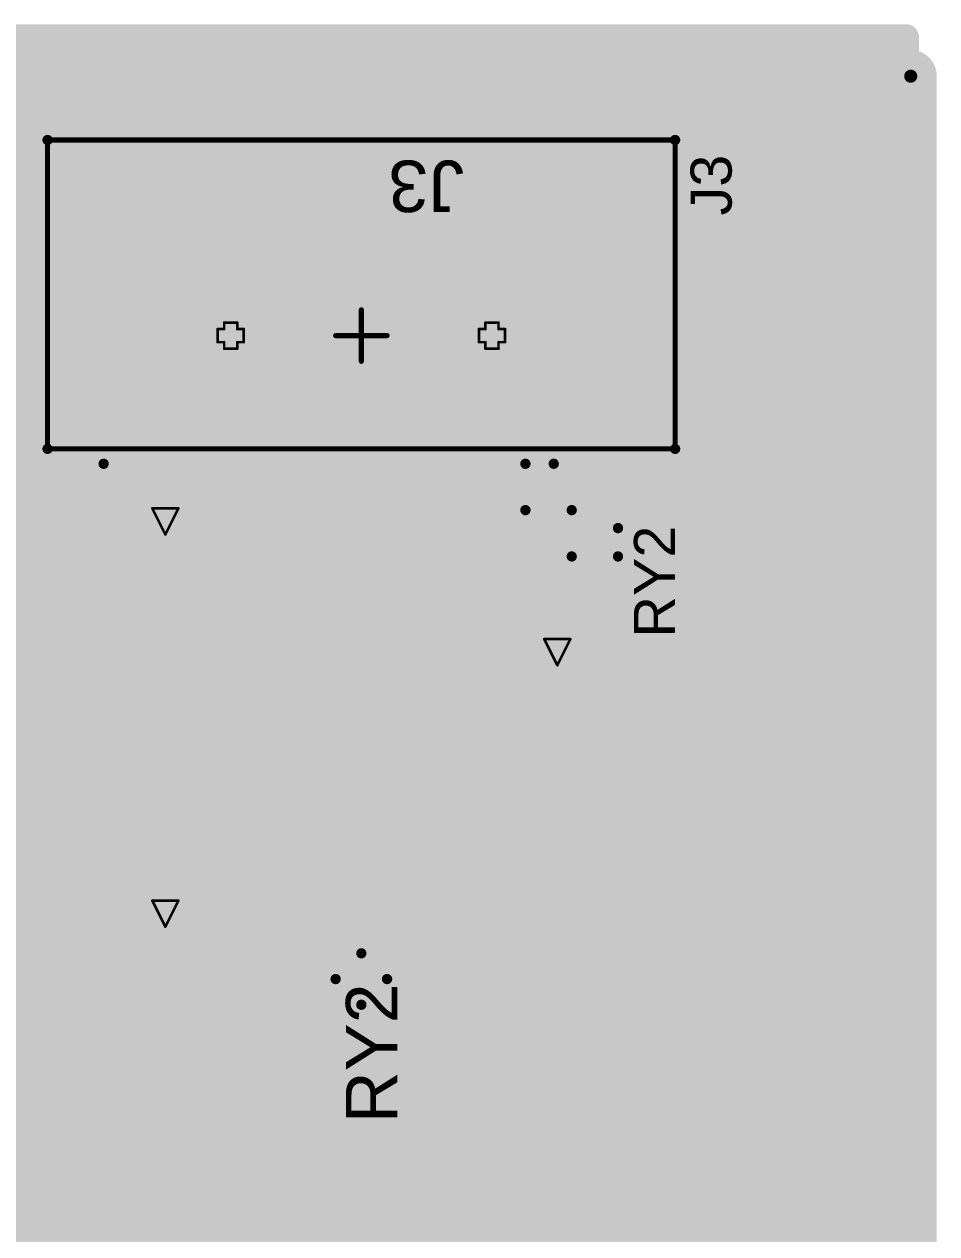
# Model space of a CAD drawing. Header units: inches. Extents: x -21 to 344, y -3 to 240.
# Drawn here: x 58.25 to 75.99, y 85.05 to 108.55 of the extents above; entities that cross this region are included whole.
import ezdxf

# ---------------------------------------------------------------- set-up
doc = ezdxf.new("R2010")
doc.units = ezdxf.units.IN
for name, color, linetype in [('Bottom Layer', 5, 'Continuous'), ('Bottom Solder', 6, 'Continuous'), ('Drill Drawing', 1, 'Continuous'), ('Int1 -GND)', 76, 'Continuous'), ('Int2 -PWR)', 16, 'Continuous'), ('Keep-Out Layer', 6, 'Continuous'), ('Multi-Layer', 9, 'Continuous'), ('Pad Holes', 156, 'Continuous'), ('Route Tool Path', 56, 'Continuous'), ('Top Component Center', 76, 'Continuous'), ('Top Designator', 56, 'Continuous'), ('Top Layer', 1, 'Continuous'), ('Top Overlay', 2, 'Continuous'), ('Top Solder', 216, 'Continuous')]:
    doc.layers.add(name, color=color, linetype=linetype)
doc.styles.add('Arial', font='', dxfattribs={"height": 0.2})
doc.styles.get('Arial').set_extended_font_data('Arial')

# ---------------------------------------------------------------- blocks, each defined once
blk = doc.blocks.new('ALQ112_17')
at = {"layer": 'Bottom Layer'}
h = blk.add_hatch(color=5, dxfattribs=at)
edge = h.paths.add_edge_path()
edge.add_arc((-8.89, 3.81), 0.75, 0, 360)
h = blk.add_hatch(color=5, dxfattribs=at)
edge = h.paths.add_edge_path()
edge.add_arc((1.27, 3.81), 0.75, 0, 360)
h = blk.add_hatch(color=5, dxfattribs=at)
edge = h.paths.add_edge_path()
edge.add_arc((8.89, 3.81), 0.75, 0, 360)
h = blk.add_hatch(color=5, dxfattribs=at)
edge = h.paths.add_edge_path()
edge.add_arc((-8.89, -3.81), 0.75, 0, 360)
h = blk.add_hatch(color=5, dxfattribs=at)
edge = h.paths.add_edge_path()
edge.add_arc((6.35, -3.81), 0.75, 0, 360)
at = {"layer": 'Bottom Solder'}
h = blk.add_hatch(color=6, dxfattribs=at)
edge = h.paths.add_edge_path()
edge.add_arc((-8.89, 3.81), 0.8, 0, 360)
h = blk.add_hatch(color=6, dxfattribs=at)
edge = h.paths.add_edge_path()
edge.add_arc((1.27, 3.81), 0.8, 0, 360)
h = blk.add_hatch(color=6, dxfattribs=at)
edge = h.paths.add_edge_path()
edge.add_arc((8.89, 3.81), 0.8, 0, 360)
h = blk.add_hatch(color=6, dxfattribs=at)
edge = h.paths.add_edge_path()
edge.add_arc((-8.89, -3.81), 0.8, 0, 360)
h = blk.add_hatch(color=6, dxfattribs=at)
edge = h.paths.add_edge_path()
edge.add_arc((6.35, -3.81), 0.8, 0, 360)
at = {"layer": 'Int1 -GND)'}
h = blk.add_hatch(color=7, dxfattribs=at)
edge = h.paths.add_edge_path()
edge.add_arc((-8.89, 3.81), 1.212, 0, 360)
h = blk.add_hatch(color=7, dxfattribs=at)
edge = h.paths.add_edge_path()
edge.add_arc((1.27, 3.81), 1.212, 0, 360)
h = blk.add_hatch(color=7, dxfattribs=at)
edge = h.paths.add_edge_path()
edge.add_arc((8.89, 3.81), 1.212, 0, 360)
h = blk.add_hatch(color=7, dxfattribs=at)
edge = h.paths.add_edge_path()
edge.add_arc((-8.89, -3.81), 1.212, 0, 360)
h = blk.add_hatch(color=7, dxfattribs=at)
edge = h.paths.add_edge_path()
edge.add_arc((6.35, -3.81), 1.212, 0, 360)
at = {"layer": 'Int2 -PWR)'}
h = blk.add_hatch(color=7, dxfattribs=at)
edge = h.paths.add_edge_path()
edge.add_arc((-8.89, 3.81), 1.212, 0, 360)
h = blk.add_hatch(color=7, dxfattribs=at)
edge = h.paths.add_edge_path()
edge.add_arc((1.27, 3.81), 1.212, 0, 360)
h = blk.add_hatch(color=7, dxfattribs=at)
edge = h.paths.add_edge_path()
edge.add_arc((8.89, 3.81), 1.212, 0, 360)
h = blk.add_hatch(color=7, dxfattribs=at)
edge = h.paths.add_edge_path()
edge.add_arc((6.35, -3.81), 1.212, 0, 360)
at = {"layer": 'Multi-Layer'}
h = blk.add_hatch(color=9, dxfattribs=at)
edge = h.paths.add_edge_path()
edge.add_arc((-8.89, 3.81), 0.75, 0, 360)
h = blk.add_hatch(color=9, dxfattribs=at)
edge = h.paths.add_edge_path()
edge.add_arc((1.27, 3.81), 0.75, 0, 360)
h = blk.add_hatch(color=9, dxfattribs=at)
edge = h.paths.add_edge_path()
edge.add_arc((8.89, 3.81), 0.75, 0, 360)
h = blk.add_hatch(color=9, dxfattribs=at)
edge = h.paths.add_edge_path()
edge.add_arc((-8.89, -3.81), 0.75, 0, 360)
h = blk.add_hatch(color=9, dxfattribs=at)
edge = h.paths.add_edge_path()
edge.add_arc((6.35, -3.81), 0.75, 0, 360)
at = {"layer": 'Pad Holes'}
h = blk.add_hatch(color=7, dxfattribs=at)
edge = h.paths.add_edge_path()
edge.add_arc((-8.89, 3.81), 0.45, 0, 360)
h = blk.add_hatch(color=7, dxfattribs=at)
edge = h.paths.add_edge_path()
edge.add_arc((1.27, 3.81), 0.45, 0, 360)
h = blk.add_hatch(color=7, dxfattribs=at)
edge = h.paths.add_edge_path()
edge.add_arc((8.89, 3.81), 0.45, 0, 360)
h = blk.add_hatch(color=7, dxfattribs=at)
edge = h.paths.add_edge_path()
edge.add_arc((-8.89, -3.81), 0.45, 0, 360)
h = blk.add_hatch(color=7, dxfattribs=at)
edge = h.paths.add_edge_path()
edge.add_arc((6.35, -3.81), 0.45, 0, 360)
at = {"layer": 'Top Layer'}
h = blk.add_hatch(color=1, dxfattribs=at)
edge = h.paths.add_edge_path()
edge.add_arc((-8.89, 3.81), 0.75, 0, 360)
h = blk.add_hatch(color=1, dxfattribs=at)
edge = h.paths.add_edge_path()
edge.add_arc((1.27, 3.81), 0.75, 0, 360)
h = blk.add_hatch(color=1, dxfattribs=at)
edge = h.paths.add_edge_path()
edge.add_arc((8.89, 3.81), 0.75, 0, 360)
h = blk.add_hatch(color=1, dxfattribs=at)
edge = h.paths.add_edge_path()
edge.add_arc((-8.89, -3.81), 0.75, 0, 360)
h = blk.add_hatch(color=1, dxfattribs=at)
edge = h.paths.add_edge_path()
edge.add_arc((6.35, -3.81), 0.75, 0, 360)
at = {"layer": 'Top Solder'}
h = blk.add_hatch(color=216, dxfattribs=at)
edge = h.paths.add_edge_path()
edge.add_arc((-8.89, 3.81), 0.8, 0, 360)
h = blk.add_hatch(color=216, dxfattribs=at)
edge = h.paths.add_edge_path()
edge.add_arc((1.27, 3.81), 0.8, 0, 360)
h = blk.add_hatch(color=216, dxfattribs=at)
edge = h.paths.add_edge_path()
edge.add_arc((8.89, 3.81), 0.8, 0, 360)
h = blk.add_hatch(color=216, dxfattribs=at)
edge = h.paths.add_edge_path()
edge.add_arc((-8.89, -3.81), 0.8, 0, 360)
h = blk.add_hatch(color=216, dxfattribs=at)
edge = h.paths.add_edge_path()
edge.add_arc((6.35, -3.81), 0.8, 0, 360)
at = {"layer": 'Int2 -PWR)'}
for points in [[(-9.31, -2.949, 0.254, 0.254, -0.230868), (-8.47, -2.949, 0.254, 0.254, 0)], [(-9.751, -4.23, 0.254, 0.254, -0.230868), (-9.751, -3.39, 0.254, 0.254, 0)], [(-8.029, -3.39, 0.254, 0.254, -0.230868), (-8.029, -4.23, 0.254, 0.254, 0)], [(-8.47, -4.671, 0.254, 0.254, -0.230868), (-9.31, -4.671, 0.254, 0.254, 0)]]:
    blk.add_lwpolyline(points, format="xyseb", dxfattribs=at)
for points in [[(-9.373, -2.949, 0.127, 0.127, 1), (-9.246, -2.949, 0.127, 0.127, 1)], [(-8.534, -2.949, 0.127, 0.127, 1), (-8.407, -2.949, 0.127, 0.127, 1)], [(-9.815, -3.39, 0.127, 0.127, 1), (-9.688, -3.39, 0.127, 0.127, 1)], [(-8.092, -3.39, 0.127, 0.127, 1), (-7.965, -3.39, 0.127, 0.127, 1)], [(-9.815, -4.23, 0.127, 0.127, 1), (-9.688, -4.23, 0.127, 0.127, 1)], [(-8.092, -4.23, 0.127, 0.127, 1), (-7.965, -4.23, 0.127, 0.127, 1)], [(-9.373, -4.671, 0.127, 0.127, 1), (-9.246, -4.671, 0.127, 0.127, 1)], [(-8.534, -4.671, 0.127, 0.127, 1), (-8.407, -4.671, 0.127, 0.127, 1)]]:
    blk.add_lwpolyline(points, format="xyseb", close=True, dxfattribs=at)
at = {"layer": 'Top Component Center'}
for points in [[(-9.99, 5.01, 0.2, 0.2, 0), (10.01, 5.01, 0.2, 0.2, 0)], [(-9.99, 5.01, 0.2, 0.2, 0), (-9.99, -4.99, 0.2, 0.2, 0)], [(10.01, 5.01, 0.2, 0.2, 0), (10.01, -3.19, 0.2, 0.2, 0)], [(0, 0.5, 0.2, 0.2, 0), (0, -0.5, 0.2, 0.2, 0)], [(-0.5, 0, 0.2, 0.2, 0), (0.5, 0, 0.2, 0.2, 0)], [(9.11, -3.19, 0.2, 0.2, 0), (10.01, -3.19, 0.2, 0.2, 0)], [(9.11, -3.19, 0.2, 0.2, 0), (9.11, -4.09, 0.2, 0.2, 0)], [(8.21, -4.09, 0.2, 0.2, 0), (9.11, -4.09, 0.2, 0.2, 0)], [(8.21, -4.09, 0.2, 0.2, 0), (8.21, -4.99, 0.2, 0.2, 0)], [(-9.99, -4.99, 0.2, 0.2, 0), (8.21, -4.99, 0.2, 0.2, 0)]]:
    blk.add_lwpolyline(points, format="xyseb", dxfattribs=at)
for points in [[(-10.04, 5.01, 0.1, 0.1, 1), (-9.94, 5.01, 0.1, 0.1, 1)], [(-10.04, 5.01, 0.1, 0.1, 1), (-9.94, 5.01, 0.1, 0.1, 1)], [(9.96, 5.01, 0.1, 0.1, 1), (10.06, 5.01, 0.1, 0.1, 1)], [(9.96, 5.01, 0.1, 0.1, 1), (10.06, 5.01, 0.1, 0.1, 1)], [(-0.05, 0.5, 0.1, 0.1, 1), (0.05, 0.5, 0.1, 0.1, 1)], [(-0.55, 0, 0.1, 0.1, 1), (-0.45, 0, 0.1, 0.1, 1)], [(0.45, 0, 0.1, 0.1, 1), (0.55, 0, 0.1, 0.1, 1)], [(-0.05, -0.5, 0.1, 0.1, 1), (0.05, -0.5, 0.1, 0.1, 1)], [(9.06, -3.19, 0.1, 0.1, 1), (9.16, -3.19, 0.1, 0.1, 1)], [(9.06, -3.19, 0.1, 0.1, 1), (9.16, -3.19, 0.1, 0.1, 1)], [(9.96, -3.19, 0.1, 0.1, 1), (10.06, -3.19, 0.1, 0.1, 1)], [(9.96, -3.19, 0.1, 0.1, 1), (10.06, -3.19, 0.1, 0.1, 1)], [(8.16, -4.09, 0.1, 0.1, 1), (8.26, -4.09, 0.1, 0.1, 1)], [(8.16, -4.09, 0.1, 0.1, 1), (8.26, -4.09, 0.1, 0.1, 1)], [(9.06, -4.09, 0.1, 0.1, 1), (9.16, -4.09, 0.1, 0.1, 1)], [(9.06, -4.09, 0.1, 0.1, 1), (9.16, -4.09, 0.1, 0.1, 1)], [(-10.04, -4.99, 0.1, 0.1, 1), (-9.94, -4.99, 0.1, 0.1, 1)], [(-10.04, -4.99, 0.1, 0.1, 1), (-9.94, -4.99, 0.1, 0.1, 1)], [(8.16, -4.99, 0.1, 0.1, 1), (8.26, -4.99, 0.1, 0.1, 1)], [(8.16, -4.99, 0.1, 0.1, 1), (8.26, -4.99, 0.1, 0.1, 1)]]:
    blk.add_lwpolyline(points, format="xyseb", close=True, dxfattribs=at)
at = {"layer": 'Top Designator'}
for points in [[(-9.99, 5.01, 0.2, 0.2, 0), (10.01, 5.01, 0.2, 0.2, 0)], [(-9.99, 5.01, 0.2, 0.2, 0), (-9.99, -4.99, 0.2, 0.2, 0)], [(10.01, 5.01, 0.2, 0.2, 0), (10.01, -3.19, 0.2, 0.2, 0)], [(9.11, -3.19, 0.2, 0.2, 0), (10.01, -3.19, 0.2, 0.2, 0)], [(9.11, -3.19, 0.2, 0.2, 0), (9.11, -4.09, 0.2, 0.2, 0)], [(8.21, -4.09, 0.2, 0.2, 0), (8.21, -4.99, 0.2, 0.2, 0)], [(8.21, -4.09, 0.2, 0.2, 0), (9.11, -4.09, 0.2, 0.2, 0)], [(-9.99, -4.99, 0.2, 0.2, 0), (8.21, -4.99, 0.2, 0.2, 0)]]:
    blk.add_lwpolyline(points, format="xyseb", dxfattribs=at)
for points in [[(-10.04, 5.01, 0.1, 0.1, 1), (-9.94, 5.01, 0.1, 0.1, 1)], [(-10.04, 5.01, 0.1, 0.1, 1), (-9.94, 5.01, 0.1, 0.1, 1)], [(9.96, 5.01, 0.1, 0.1, 1), (10.06, 5.01, 0.1, 0.1, 1)], [(9.96, 5.01, 0.1, 0.1, 1), (10.06, 5.01, 0.1, 0.1, 1)], [(9.06, -3.19, 0.1, 0.1, 1), (9.16, -3.19, 0.1, 0.1, 1)], [(9.06, -3.19, 0.1, 0.1, 1), (9.16, -3.19, 0.1, 0.1, 1)], [(9.96, -3.19, 0.1, 0.1, 1), (10.06, -3.19, 0.1, 0.1, 1)], [(9.96, -3.19, 0.1, 0.1, 1), (10.06, -3.19, 0.1, 0.1, 1)], [(8.16, -4.09, 0.1, 0.1, 1), (8.26, -4.09, 0.1, 0.1, 1)], [(8.16, -4.09, 0.1, 0.1, 1), (8.26, -4.09, 0.1, 0.1, 1)], [(9.06, -4.09, 0.1, 0.1, 1), (9.16, -4.09, 0.1, 0.1, 1)], [(9.06, -4.09, 0.1, 0.1, 1), (9.16, -4.09, 0.1, 0.1, 1)], [(-10.04, -4.99, 0.1, 0.1, 1), (-9.94, -4.99, 0.1, 0.1, 1)], [(-10.04, -4.99, 0.1, 0.1, 1), (-9.94, -4.99, 0.1, 0.1, 1)], [(8.16, -4.99, 0.1, 0.1, 1), (8.26, -4.99, 0.1, 0.1, 1)], [(8.16, -4.99, 0.1, 0.1, 1), (8.26, -4.99, 0.1, 0.1, 1)]]:
    blk.add_lwpolyline(points, format="xyseb", close=True, dxfattribs=at)
at = {"layer": 'Top Overlay'}
for points in [[(-9.99, 5.01, 0.2, 0.2, 0), (10.01, 5.01, 0.2, 0.2, 0)], [(-9.99, 5.01, 0.2, 0.2, 0), (-9.99, -4.99, 0.2, 0.2, 0)], [(10.01, 5.01, 0.2, 0.2, 0), (10.01, -3.19, 0.2, 0.2, 0)], [(10.01, -3.19, 0.2, 0.2, 0), (10.01, -3.74, 0.2, 0.2, 0)], [(10.01, -3.74, 0.2, 0.2, 0), (8.76, -4.99, 0.2, 0.2, 0)], [(-9.99, -4.99, 0.2, 0.2, 0), (8.21, -4.99, 0.2, 0.2, 0)], [(8.21, -4.99, 0.2, 0.2, 0), (8.76, -4.99, 0.2, 0.2, 0)]]:
    blk.add_lwpolyline(points, format="xyseb", dxfattribs=at)
for points in [[(-10.04, 5.01, 0.1, 0.1, 1), (-9.94, 5.01, 0.1, 0.1, 1)], [(-10.04, 5.01, 0.1, 0.1, 1), (-9.94, 5.01, 0.1, 0.1, 1)], [(9.96, 5.01, 0.1, 0.1, 1), (10.06, 5.01, 0.1, 0.1, 1)], [(9.96, 5.01, 0.1, 0.1, 1), (10.06, 5.01, 0.1, 0.1, 1)], [(9.96, -3.19, 0.1, 0.1, 1), (10.06, -3.19, 0.1, 0.1, 1)], [(9.96, -3.19, 0.1, 0.1, 1), (10.06, -3.19, 0.1, 0.1, 1)], [(9.96, -3.74, 0.1, 0.1, 1), (10.06, -3.74, 0.1, 0.1, 1)], [(9.96, -3.74, 0.1, 0.1, 1), (10.06, -3.74, 0.1, 0.1, 1)], [(-10.04, -4.99, 0.1, 0.1, 1), (-9.94, -4.99, 0.1, 0.1, 1)], [(-10.04, -4.99, 0.1, 0.1, 1), (-9.94, -4.99, 0.1, 0.1, 1)], [(8.16, -4.99, 0.1, 0.1, 1), (8.26, -4.99, 0.1, 0.1, 1)], [(8.16, -4.99, 0.1, 0.1, 1), (8.26, -4.99, 0.1, 0.1, 1)], [(8.71, -4.99, 0.1, 0.1, 1), (8.81, -4.99, 0.1, 0.1, 1)], [(8.71, -4.99, 0.1, 0.1, 1), (8.81, -4.99, 0.1, 0.1, 1)]]:
    blk.add_lwpolyline(points, format="xyseb", close=True, dxfattribs=at)
at = {"layer": 'Top Designator', "style": 'Arial'}
blk.add_text('RY2', height=1, dxfattribs=at).set_placement((-2.8, -0.7))
blk = doc.blocks.new('TBP01R1_508_02BE_68')
at = {"layer": 'Bottom Layer'}
h = blk.add_hatch(color=5, dxfattribs=at)
edge = h.paths.add_edge_path()
edge.add_arc((-2.54, 0), 1.5, 0, 360)
h = blk.add_hatch(color=5, dxfattribs=at)
edge = h.paths.add_edge_path()
edge.add_arc((2.54, 0), 1.5, 0, 360)
at = {"layer": 'Bottom Solder'}
h = blk.add_hatch(color=6, dxfattribs=at)
edge = h.paths.add_edge_path()
edge.add_arc((-2.54, 0), 1.55, 0, 360)
h = blk.add_hatch(color=6, dxfattribs=at)
edge = h.paths.add_edge_path()
edge.add_arc((2.54, 0), 1.55, 0, 360)
at = {"layer": 'Int1 -GND)'}
h = blk.add_hatch(color=7, dxfattribs=at)
edge = h.paths.add_edge_path()
edge.add_arc((-2.54, 0), 1.637, 0, 360)
h = blk.add_hatch(color=7, dxfattribs=at)
edge = h.paths.add_edge_path()
edge.add_arc((2.54, 0), 1.637, 0, 360)
at = {"layer": 'Int2 -PWR)'}
h = blk.add_hatch(color=7, dxfattribs=at)
edge = h.paths.add_edge_path()
edge.add_arc((-2.54, 0), 1.637, 0, 360)
h = blk.add_hatch(color=7, dxfattribs=at)
edge = h.paths.add_edge_path()
edge.add_arc((2.54, 0), 1.637, 0, 360)
at = {"layer": 'Multi-Layer'}
h = blk.add_hatch(color=9, dxfattribs=at)
edge = h.paths.add_edge_path()
edge.add_arc((-2.54, 0), 1.5, 0, 360)
h = blk.add_hatch(color=9, dxfattribs=at)
edge = h.paths.add_edge_path()
edge.add_arc((2.54, 0), 1.5, 0, 360)
at = {"layer": 'Pad Holes'}
h = blk.add_hatch(color=7, dxfattribs=at)
edge = h.paths.add_edge_path()
edge.add_arc((-2.54, 0), 0.875, 0, 360)
h = blk.add_hatch(color=7, dxfattribs=at)
edge = h.paths.add_edge_path()
edge.add_arc((2.54, 0), 0.875, 0, 360)
at = {"layer": 'Top Layer'}
h = blk.add_hatch(color=1, dxfattribs=at)
edge = h.paths.add_edge_path()
edge.add_arc((-2.54, 0), 1.5, 0, 360)
h = blk.add_hatch(color=1, dxfattribs=at)
edge = h.paths.add_edge_path()
edge.add_arc((2.54, 0), 1.5, 0, 360)
at = {"layer": 'Top Solder'}
h = blk.add_hatch(color=216, dxfattribs=at)
edge = h.paths.add_edge_path()
edge.add_arc((-2.54, 0), 1.55, 0, 360)
h = blk.add_hatch(color=216, dxfattribs=at)
edge = h.paths.add_edge_path()
edge.add_arc((2.54, 0), 1.55, 0, 360)
at = {"layer": 'Top Component Center'}
for points in [[(-6.1, 2.2, 0.1, 0.1, 0), (-6.1, -3.8, 0.1, 0.1, 0)], [(6.1, 2.2, 0.1, 0.1, 0), (-6.1, 2.2, 0.1, 0.1, 0)], [(6.1, 2.2, 0.1, 0.1, 0), (6.1, -3.8, 0.1, 0.1, 0)], [(0, 0.5, 0.1, 0.1, 0), (0, -0.5, 0.1, 0.1, 0)], [(0.5, 0, 0.1, 0.1, 0), (-0.5, 0, 0.1, 0.1, 0)], [(6.1, -3.8, 0.1, 0.1, 0), (-6.1, -3.8, 0.1, 0.1, 0)]]:
    blk.add_lwpolyline(points, format="xyseb", dxfattribs=at)
for points in [[(-6.125, 2.2, 0.05, 0.05, 1), (-6.075, 2.2, 0.05, 0.05, 1)], [(-6.125, 2.2, 0.05, 0.05, 1), (-6.075, 2.2, 0.05, 0.05, 1)], [(6.075, 2.2, 0.05, 0.05, 1), (6.125, 2.2, 0.05, 0.05, 1)], [(6.075, 2.2, 0.05, 0.05, 1), (6.125, 2.2, 0.05, 0.05, 1)], [(-0.025, 0.5, 0.05, 0.05, 1), (0.025, 0.5, 0.05, 0.05, 1)], [(-0.525, 0, 0.05, 0.05, 1), (-0.475, 0, 0.05, 0.05, 1)], [(0.475, 0, 0.05, 0.05, 1), (0.525, 0, 0.05, 0.05, 1)], [(-0.025, -0.5, 0.05, 0.05, 1), (0.025, -0.5, 0.05, 0.05, 1)], [(-6.125, -3.8, 0.05, 0.05, 1), (-6.075, -3.8, 0.05, 0.05, 1)], [(-6.125, -3.8, 0.05, 0.05, 1), (-6.075, -3.8, 0.05, 0.05, 1)], [(6.075, -3.8, 0.05, 0.05, 1), (6.125, -3.8, 0.05, 0.05, 1)], [(6.075, -3.8, 0.05, 0.05, 1), (6.125, -3.8, 0.05, 0.05, 1)]]:
    blk.add_lwpolyline(points, format="xyseb", close=True, dxfattribs=at)
at = {"layer": 'Top Designator'}
for points in [[(-6.1, 2.2, 0.1, 0.1, 0), (-6.1, -3.8, 0.1, 0.1, 0)], [(6.1, 2.2, 0.1, 0.1, 0), (-6.1, 2.2, 0.1, 0.1, 0)], [(6.1, 2.2, 0.1, 0.1, 0), (6.1, -3.8, 0.1, 0.1, 0)], [(6.1, -3.8, 0.1, 0.1, 0), (-6.1, -3.8, 0.1, 0.1, 0)]]:
    blk.add_lwpolyline(points, format="xyseb", dxfattribs=at)
for points in [[(-6.125, 2.2, 0.05, 0.05, 1), (-6.075, 2.2, 0.05, 0.05, 1)], [(-6.125, 2.2, 0.05, 0.05, 1), (-6.075, 2.2, 0.05, 0.05, 1)], [(6.075, 2.2, 0.05, 0.05, 1), (6.125, 2.2, 0.05, 0.05, 1)], [(6.075, 2.2, 0.05, 0.05, 1), (6.125, 2.2, 0.05, 0.05, 1)], [(-6.125, -3.8, 0.05, 0.05, 1), (-6.075, -3.8, 0.05, 0.05, 1)], [(-6.125, -3.8, 0.05, 0.05, 1), (-6.075, -3.8, 0.05, 0.05, 1)], [(6.075, -3.8, 0.05, 0.05, 1), (6.125, -3.8, 0.05, 0.05, 1)], [(6.075, -3.8, 0.05, 0.05, 1), (6.125, -3.8, 0.05, 0.05, 1)]]:
    blk.add_lwpolyline(points, format="xyseb", close=True, dxfattribs=at)
at = {"layer": 'Top Overlay'}
for points in [[(-6.1, 2.2, 0.2, 0.2, 0), (-6.1, -3.8, 0.2, 0.2, 0)], [(6.1, 2.2, 0.2, 0.2, 0), (-6.1, 2.2, 0.2, 0.2, 0)], [(6.1, 2.2, 0.2, 0.2, 0), (6.1, -3.8, 0.2, 0.2, 0)], [(6.1, -3.8, 0.2, 0.2, 0), (-6.1, -3.8, 0.2, 0.2, 0)]]:
    blk.add_lwpolyline(points, format="xyseb", dxfattribs=at)
for points in [[(-6.15, 2.2, 0.1, 0.1, 1), (-6.05, 2.2, 0.1, 0.1, 1)], [(-6.15, 2.2, 0.1, 0.1, 1), (-6.05, 2.2, 0.1, 0.1, 1)], [(6.05, 2.2, 0.1, 0.1, 1), (6.15, 2.2, 0.1, 0.1, 1)], [(6.05, 2.2, 0.1, 0.1, 1), (6.15, 2.2, 0.1, 0.1, 1)], [(-6.15, -3.8, 0.1, 0.1, 1), (-6.05, -3.8, 0.1, 0.1, 1)], [(-6.15, -3.8, 0.1, 0.1, 1), (-6.05, -3.8, 0.1, 0.1, 1)], [(6.05, -3.8, 0.1, 0.1, 1), (6.15, -3.8, 0.1, 0.1, 1)], [(6.05, -3.8, 0.1, 0.1, 1), (6.15, -3.8, 0.1, 0.1, 1)]]:
    blk.add_lwpolyline(points, format="xyseb", close=True, dxfattribs=at)
at = {"layer": 'Top Designator', "style": 'Arial'}
blk.add_text('J3', height=1, dxfattribs=at).set_placement((-2, -3.4))

msp = doc.modelspace()

# ---------------------------------------------------------------- hatches: boundary and pattern name
at = {"layer": 'Int1 -GND)'}
msp.add_hatch(color=7, dxfattribs=at).paths.add_polyline_path([(45, 83.4), (74.8, 83.4), (74.8, 107.6), (45, 107.6)])
at = {"layer": 'Int2 -PWR)'}
msp.add_hatch(color=7, dxfattribs=at).paths.add_polyline_path([(44.2, 83.2), (75.1, 83.2), (75.1, 107.5), (44.2, 107.5)])

# ---------------------------------------------------------------- linework, layer by layer
at = {"layer": 'Bottom Layer'}
for points in [[(62.26, 100.16, 1.778, 1.778, 0), (62.26, 102.5, 1.778, 1.778, 0)], [(60.99, 98.89, 1.778, 1.778, 0), (62.26, 100.16, 1.778, 1.778, 0)]]:
    msp.add_lwpolyline(points, format="xyseb", dxfattribs=at)
for points in [[(61.815, 102.5, 0.889, 0.889, 1), (62.704, 102.5, 0.889, 0.889, 1)], [(61.815, 100.16, 0.889, 0.889, 1), (62.704, 100.16, 0.889, 0.889, 1)], [(61.815, 100.16, 0.889, 0.889, 1), (62.704, 100.16, 0.889, 0.889, 1)], [(60.545, 98.89, 0.889, 0.889, 1), (61.434, 98.89, 0.889, 0.889, 1)]]:
    msp.add_lwpolyline(points, format="xyseb", close=True, dxfattribs=at)
at = {"layer": 'Drill Drawing'}
for points in [[(62.133, 102.627, 0.0508, 0.0508, 0), (62.133, 102.754, 0.0508, 0.0508, 0)], [(62.133, 102.754, 0.0508, 0.0508, 0), (62.387, 102.754, 0.0508, 0.0508, 0)], [(62.387, 102.627, 0.0508, 0.0508, 0), (62.387, 102.754, 0.0508, 0.0508, 0)], [(67.213, 102.627, 0.0508, 0.0508, 0), (67.213, 102.754, 0.0508, 0.0508, 0)], [(67.213, 102.754, 0.0508, 0.0508, 0), (67.467, 102.754, 0.0508, 0.0508, 0)], [(67.467, 102.627, 0.0508, 0.0508, 0), (67.467, 102.754, 0.0508, 0.0508, 0)], [(62.006, 102.373, 0.0508, 0.0508, 0), (62.006, 102.627, 0.0508, 0.0508, 0)], [(62.006, 102.627, 0.0508, 0.0508, 0), (62.133, 102.627, 0.0508, 0.0508, 0)], [(62.387, 102.627, 0.0508, 0.0508, 0), (62.514, 102.627, 0.0508, 0.0508, 0)], [(62.514, 102.373, 0.0508, 0.0508, 0), (62.514, 102.627, 0.0508, 0.0508, 0)], [(67.086, 102.373, 0.0508, 0.0508, 0), (67.086, 102.627, 0.0508, 0.0508, 0)], [(67.086, 102.627, 0.0508, 0.0508, 0), (67.213, 102.627, 0.0508, 0.0508, 0)], [(67.467, 102.627, 0.0508, 0.0508, 0), (67.594, 102.627, 0.0508, 0.0508, 0)], [(67.594, 102.373, 0.0508, 0.0508, 0), (67.594, 102.627, 0.0508, 0.0508, 0)], [(62.006, 102.373, 0.0508, 0.0508, 0), (62.133, 102.373, 0.0508, 0.0508, 0)], [(62.133, 102.246, 0.0508, 0.0508, 0), (62.133, 102.373, 0.0508, 0.0508, 0)], [(62.133, 102.246, 0.0508, 0.0508, 0), (62.387, 102.246, 0.0508, 0.0508, 0)], [(62.387, 102.373, 0.0508, 0.0508, 0), (62.514, 102.373, 0.0508, 0.0508, 0)], [(62.387, 102.246, 0.0508, 0.0508, 0), (62.387, 102.373, 0.0508, 0.0508, 0)], [(67.086, 102.373, 0.0508, 0.0508, 0), (67.213, 102.373, 0.0508, 0.0508, 0)], [(67.213, 102.246, 0.0508, 0.0508, 0), (67.213, 102.373, 0.0508, 0.0508, 0)], [(67.213, 102.246, 0.0508, 0.0508, 0), (67.467, 102.246, 0.0508, 0.0508, 0)], [(67.467, 102.373, 0.0508, 0.0508, 0), (67.594, 102.373, 0.0508, 0.0508, 0)], [(67.467, 102.246, 0.0508, 0.0508, 0), (67.467, 102.373, 0.0508, 0.0508, 0)], [(60.736, 99.144, 0.0508, 0.0508, 0), (61.244, 99.144, 0.0508, 0.0508, 0)], [(60.736, 99.144, 0.0508, 0.0508, 0), (60.99, 98.636, 0.0508, 0.0508, 0)], [(60.99, 98.636, 0.0508, 0.0508, 0), (61.244, 99.144, 0.0508, 0.0508, 0)], [(68.356, 96.604, 0.0508, 0.0508, 0), (68.864, 96.604, 0.0508, 0.0508, 0)], [(68.356, 96.604, 0.0508, 0.0508, 0), (68.61, 96.096, 0.0508, 0.0508, 0)], [(68.61, 96.096, 0.0508, 0.0508, 0), (68.864, 96.604, 0.0508, 0.0508, 0)], [(60.736, 91.524, 0.0508, 0.0508, 0), (61.244, 91.524, 0.0508, 0.0508, 0)], [(60.736, 91.524, 0.0508, 0.0508, 0), (60.99, 91.016, 0.0508, 0.0508, 0)], [(60.99, 91.016, 0.0508, 0.0508, 0), (61.244, 91.524, 0.0508, 0.0508, 0)]]:
    msp.add_lwpolyline(points, format="xyseb", dxfattribs=at)
for points in [[(62.12, 102.754, 0.0254, 0.0254, 1), (62.146, 102.754, 0.0254, 0.0254, 1)], [(62.12, 102.754, 0.0254, 0.0254, 1), (62.146, 102.754, 0.0254, 0.0254, 1)], [(62.374, 102.754, 0.0254, 0.0254, 1), (62.4, 102.754, 0.0254, 0.0254, 1)], [(62.374, 102.754, 0.0254, 0.0254, 1), (62.4, 102.754, 0.0254, 0.0254, 1)], [(67.2, 102.754, 0.0254, 0.0254, 1), (67.226, 102.754, 0.0254, 0.0254, 1)], [(67.2, 102.754, 0.0254, 0.0254, 1), (67.226, 102.754, 0.0254, 0.0254, 1)], [(67.454, 102.754, 0.0254, 0.0254, 1), (67.48, 102.754, 0.0254, 0.0254, 1)], [(67.454, 102.754, 0.0254, 0.0254, 1), (67.48, 102.754, 0.0254, 0.0254, 1)], [(61.993, 102.627, 0.0254, 0.0254, 1), (62.019, 102.627, 0.0254, 0.0254, 1)], [(61.993, 102.627, 0.0254, 0.0254, 1), (62.019, 102.627, 0.0254, 0.0254, 1)], [(62.12, 102.627, 0.0254, 0.0254, 1), (62.146, 102.627, 0.0254, 0.0254, 1)], [(62.12, 102.627, 0.0254, 0.0254, 1), (62.146, 102.627, 0.0254, 0.0254, 1)], [(62.374, 102.627, 0.0254, 0.0254, 1), (62.4, 102.627, 0.0254, 0.0254, 1)], [(62.374, 102.627, 0.0254, 0.0254, 1), (62.4, 102.627, 0.0254, 0.0254, 1)], [(62.501, 102.627, 0.0254, 0.0254, 1), (62.527, 102.627, 0.0254, 0.0254, 1)], [(62.501, 102.627, 0.0254, 0.0254, 1), (62.527, 102.627, 0.0254, 0.0254, 1)], [(67.073, 102.627, 0.0254, 0.0254, 1), (67.099, 102.627, 0.0254, 0.0254, 1)], [(67.073, 102.627, 0.0254, 0.0254, 1), (67.099, 102.627, 0.0254, 0.0254, 1)], [(67.2, 102.627, 0.0254, 0.0254, 1), (67.226, 102.627, 0.0254, 0.0254, 1)], [(67.2, 102.627, 0.0254, 0.0254, 1), (67.226, 102.627, 0.0254, 0.0254, 1)], [(67.454, 102.627, 0.0254, 0.0254, 1), (67.48, 102.627, 0.0254, 0.0254, 1)], [(67.454, 102.627, 0.0254, 0.0254, 1), (67.48, 102.627, 0.0254, 0.0254, 1)], [(67.581, 102.627, 0.0254, 0.0254, 1), (67.607, 102.627, 0.0254, 0.0254, 1)], [(67.581, 102.627, 0.0254, 0.0254, 1), (67.607, 102.627, 0.0254, 0.0254, 1)], [(61.993, 102.373, 0.0254, 0.0254, 1), (62.019, 102.373, 0.0254, 0.0254, 1)], [(61.993, 102.373, 0.0254, 0.0254, 1), (62.019, 102.373, 0.0254, 0.0254, 1)], [(62.12, 102.373, 0.0254, 0.0254, 1), (62.146, 102.373, 0.0254, 0.0254, 1)], [(62.12, 102.373, 0.0254, 0.0254, 1), (62.146, 102.373, 0.0254, 0.0254, 1)], [(62.12, 102.246, 0.0254, 0.0254, 1), (62.146, 102.246, 0.0254, 0.0254, 1)], [(62.12, 102.246, 0.0254, 0.0254, 1), (62.146, 102.246, 0.0254, 0.0254, 1)], [(62.374, 102.373, 0.0254, 0.0254, 1), (62.4, 102.373, 0.0254, 0.0254, 1)], [(62.374, 102.373, 0.0254, 0.0254, 1), (62.4, 102.373, 0.0254, 0.0254, 1)], [(62.374, 102.246, 0.0254, 0.0254, 1), (62.4, 102.246, 0.0254, 0.0254, 1)], [(62.374, 102.246, 0.0254, 0.0254, 1), (62.4, 102.246, 0.0254, 0.0254, 1)], [(62.501, 102.373, 0.0254, 0.0254, 1), (62.527, 102.373, 0.0254, 0.0254, 1)], [(62.501, 102.373, 0.0254, 0.0254, 1), (62.527, 102.373, 0.0254, 0.0254, 1)], [(67.073, 102.373, 0.0254, 0.0254, 1), (67.099, 102.373, 0.0254, 0.0254, 1)], [(67.073, 102.373, 0.0254, 0.0254, 1), (67.099, 102.373, 0.0254, 0.0254, 1)], [(67.2, 102.373, 0.0254, 0.0254, 1), (67.226, 102.373, 0.0254, 0.0254, 1)], [(67.2, 102.373, 0.0254, 0.0254, 1), (67.226, 102.373, 0.0254, 0.0254, 1)], [(67.2, 102.246, 0.0254, 0.0254, 1), (67.226, 102.246, 0.0254, 0.0254, 1)], [(67.2, 102.246, 0.0254, 0.0254, 1), (67.226, 102.246, 0.0254, 0.0254, 1)], [(67.454, 102.373, 0.0254, 0.0254, 1), (67.48, 102.373, 0.0254, 0.0254, 1)], [(67.454, 102.373, 0.0254, 0.0254, 1), (67.48, 102.373, 0.0254, 0.0254, 1)], [(67.454, 102.246, 0.0254, 0.0254, 1), (67.48, 102.246, 0.0254, 0.0254, 1)], [(67.454, 102.246, 0.0254, 0.0254, 1), (67.48, 102.246, 0.0254, 0.0254, 1)], [(67.581, 102.373, 0.0254, 0.0254, 1), (67.607, 102.373, 0.0254, 0.0254, 1)], [(67.581, 102.373, 0.0254, 0.0254, 1), (67.607, 102.373, 0.0254, 0.0254, 1)], [(60.723, 99.144, 0.0254, 0.0254, 1), (60.749, 99.144, 0.0254, 0.0254, 1)], [(60.723, 99.144, 0.0254, 0.0254, 1), (60.749, 99.144, 0.0254, 0.0254, 1)], [(61.231, 99.144, 0.0254, 0.0254, 1), (61.257, 99.144, 0.0254, 0.0254, 1)], [(61.231, 99.144, 0.0254, 0.0254, 1), (61.257, 99.144, 0.0254, 0.0254, 1)], [(60.977, 98.636, 0.0254, 0.0254, 1), (61.003, 98.636, 0.0254, 0.0254, 1)], [(60.977, 98.636, 0.0254, 0.0254, 1), (61.003, 98.636, 0.0254, 0.0254, 1)], [(68.343, 96.604, 0.0254, 0.0254, 1), (68.369, 96.604, 0.0254, 0.0254, 1)], [(68.343, 96.604, 0.0254, 0.0254, 1), (68.369, 96.604, 0.0254, 0.0254, 1)], [(68.851, 96.604, 0.0254, 0.0254, 1), (68.877, 96.604, 0.0254, 0.0254, 1)], [(68.851, 96.604, 0.0254, 0.0254, 1), (68.877, 96.604, 0.0254, 0.0254, 1)], [(68.597, 96.096, 0.0254, 0.0254, 1), (68.623, 96.096, 0.0254, 0.0254, 1)], [(68.597, 96.096, 0.0254, 0.0254, 1), (68.623, 96.096, 0.0254, 0.0254, 1)], [(60.723, 91.524, 0.0254, 0.0254, 1), (60.749, 91.524, 0.0254, 0.0254, 1)], [(60.723, 91.524, 0.0254, 0.0254, 1), (60.749, 91.524, 0.0254, 0.0254, 1)], [(61.231, 91.524, 0.0254, 0.0254, 1), (61.257, 91.524, 0.0254, 0.0254, 1)], [(61.231, 91.524, 0.0254, 0.0254, 1), (61.257, 91.524, 0.0254, 0.0254, 1)], [(60.977, 91.016, 0.0254, 0.0254, 1), (61.003, 91.016, 0.0254, 0.0254, 1)], [(60.977, 91.016, 0.0254, 0.0254, 1), (61.003, 91.016, 0.0254, 0.0254, 1)]]:
    msp.add_lwpolyline(points, format="xyseb", close=True, dxfattribs=at)
at = {"layer": 'Int1 -GND)'}
for points in [[(-0.34, 107.54, 1.016, 1.016, 0), (75.48, 107.54, 1.016, 1.016, 0)], [(75.48, 39, 1.016, 1.016, 0), (75.48, 107.54, 1.016, 1.016, 0)], [(74.5, 0.1, 1.016, 1.016, 0), (74.5, 106.9, 1.016, 1.016, 0)]]:
    msp.add_lwpolyline(points, format="xyseb", dxfattribs=at)
for points in [[(75.226, 107.54, 0.508, 0.508, 1), (75.734, 107.54, 0.508, 0.508, 1)], [(75.226, 107.54, 0.508, 0.508, 1), (75.734, 107.54, 0.508, 0.508, 1)], [(74.246, 106.9, 0.508, 0.508, 1), (74.754, 106.9, 0.508, 0.508, 1)]]:
    msp.add_lwpolyline(points, format="xyseb", close=True, dxfattribs=at)
at = {"layer": 'Int2 -PWR)'}
for points in [[(-0.34, 107.54, 1.016, 1.016, 0), (75.48, 107.54, 1.016, 1.016, 0)], [(75.48, 39, 1.016, 1.016, 0), (75.48, 107.54, 1.016, 1.016, 0)], [(74.6, 0, 1.016, 1.016, 0), (74.6, 107.1, 1.016, 1.016, 0)]]:
    msp.add_lwpolyline(points, format="xyseb", dxfattribs=at)
for points in [[(75.226, 107.54, 0.508, 0.508, 1), (75.734, 107.54, 0.508, 0.508, 1)], [(75.226, 107.54, 0.508, 0.508, 1), (75.734, 107.54, 0.508, 0.508, 1)], [(74.346, 107.1, 0.508, 0.508, 1), (74.854, 107.1, 0.508, 0.508, 1)]]:
    msp.add_lwpolyline(points, format="xyseb", close=True, dxfattribs=at)
at = {"layer": 'Keep-Out Layer'}
for points in [[(-0.34, 107.54, 0.254, 0.254, 0), (75.48, 107.54, 0.254, 0.254, 0)], [(75.48, 39, 0.254, 0.254, 0), (75.48, 107.54, 0.254, 0.254, 0)]]:
    msp.add_lwpolyline(points, format="xyseb", dxfattribs=at)
msp.add_lwpolyline([(75.417, 107.54, 0.127, 0.127, 1), (75.544, 107.54, 0.127, 0.127, 1)], format="xyseb", close=True, dxfattribs=at)
msp.add_lwpolyline([(75.417, 107.54, 0.127, 0.127, 1), (75.544, 107.54, 0.127, 0.127, 1)], format="xyseb", close=True, dxfattribs=at)
at = {"layer": 'Route Tool Path'}
for points in [[(-1.1, 108.3, 0.5, 0.5, 0), (75.39, 108.3, 0.5, 0.5, 0)], [(75.39, 39.7, 0.5, 0.5, 0), (75.39, 108.3, 0.5, 0.5, 0)]]:
    msp.add_lwpolyline(points, format="xyseb", dxfattribs=at)
msp.add_lwpolyline([(75.265, 108.3, 0.25, 0.25, 1), (75.515, 108.3, 0.25, 0.25, 1)], format="xyseb", close=True, dxfattribs=at)
msp.add_lwpolyline([(75.265, 108.3, 0.25, 0.25, 1), (75.515, 108.3, 0.25, 0.25, 1)], format="xyseb", close=True, dxfattribs=at)
at = {"layer": 'Top Layer'}
for points in [[(67.34, 99.94, 1.778, 1.778, 0), (67.34, 102.5, 1.778, 1.778, 0)], [(64.6, 97.2, 1.778, 1.778, 0), (67.34, 99.94, 1.778, 1.778, 0)], [(64.6, 94.88, 1.778, 1.778, 0), (64.6, 97.2, 1.778, 1.778, 0)], [(60.99, 91.27, 1.778, 1.778, 0), (64.6, 94.88, 1.778, 1.778, 0)]]:
    msp.add_lwpolyline(points, format="xyseb", dxfattribs=at)
for points in [[(66.895, 102.5, 0.889, 0.889, 1), (67.784, 102.5, 0.889, 0.889, 1)], [(66.895, 99.94, 0.889, 0.889, 1), (67.784, 99.94, 0.889, 0.889, 1)], [(66.895, 99.94, 0.889, 0.889, 1), (67.784, 99.94, 0.889, 0.889, 1)], [(64.155, 97.2, 0.889, 0.889, 1), (65.044, 97.2, 0.889, 0.889, 1)], [(64.155, 97.2, 0.889, 0.889, 1), (65.044, 97.2, 0.889, 0.889, 1)], [(64.155, 94.88, 0.889, 0.889, 1), (65.044, 94.88, 0.889, 0.889, 1)], [(64.155, 94.88, 0.889, 0.889, 1), (65.044, 94.88, 0.889, 0.889, 1)], [(60.545, 91.27, 0.889, 0.889, 1), (61.434, 91.27, 0.889, 0.889, 1)]]:
    msp.add_lwpolyline(points, format="xyseb", close=True, dxfattribs=at)

# ---------------------------------------------------------------- block references
for name, p, rotation in [('TBP01R1_508_02BE_68', (64.8, 102.5), 180), ('ALQ112_17', (64.8, 90), 90)]:
    msp.add_blockref(name, p, dxfattribs=dict(rotation=rotation))

# ---------------------------------------------------------------- texts
at = {"layer": 'Top Overlay', "style": 'Arial'}
for s, p in [('J3', (72, 104.834)), ('RY2', (70.9, 96.634))]:
    msp.add_text(s, height=0.8, rotation=90, dxfattribs=at).set_placement(p)

doc.saveas('drawing.dxf')
